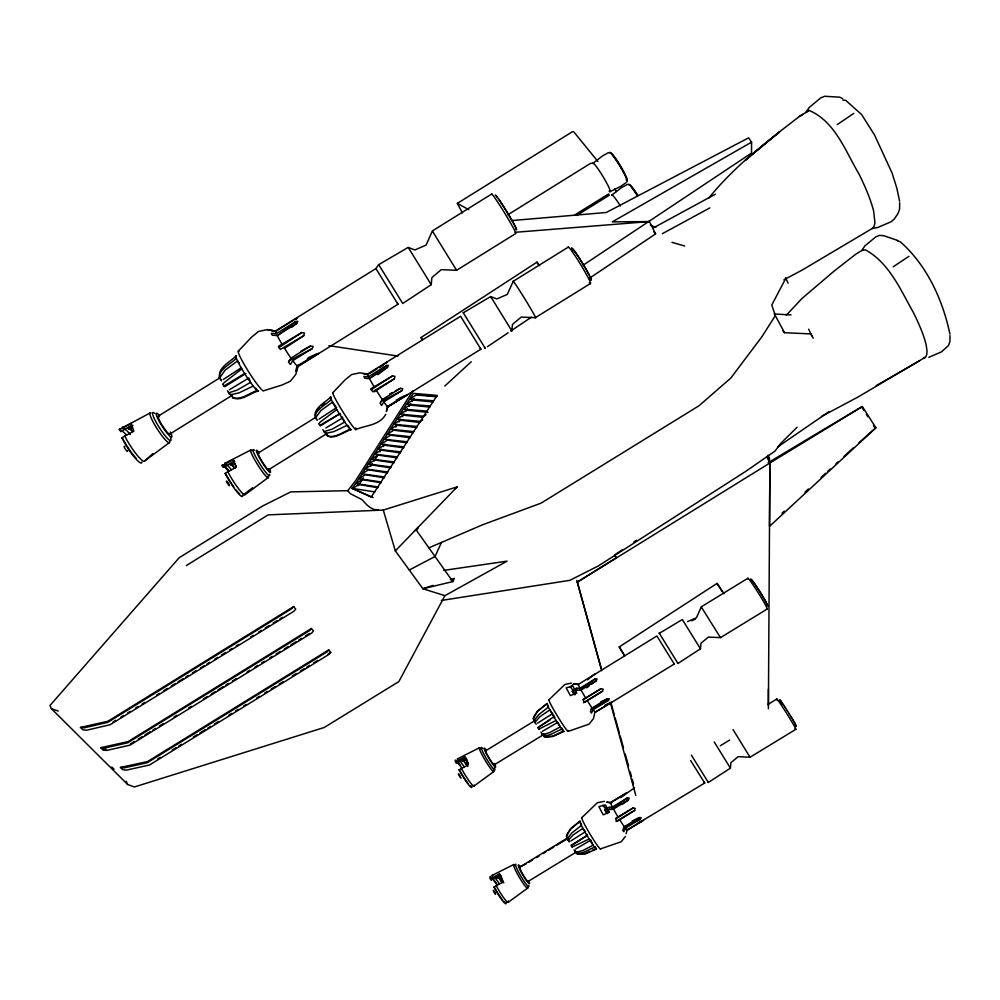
<?xml version="1.0" encoding="UTF-8"?>
<svg xmlns="http://www.w3.org/2000/svg" width="1000" height="1000" viewBox="0 0 1000 1000"><rect width="100%" height="100%" fill="white"/><g stroke="black" fill="none" stroke-linecap="round" stroke-linejoin="round"><path stroke-width="1.5" d="M768.388 708.775L769.887 463.013L767.038 457.212M862.375 406.575L769.887 463.013L769.513 526.388L875.888 427.762L862.375 406.575L861.587 406.825L768.15 462.675M899.675 202.7L899.587 209.112L898.025 213.45L894.412 218.863L891.175 221.737L877.712 227.488L872.05 228.588L802.387 269.95L783.95 279.8M950 335.513L949.925 341.525L948.45 345.588L941.45 351.9L928.812 357.312M511.375 220.6L606.263 212.5L748.612 137.85L751.587 142.162L751.488 153.088L583.175 265.175M539.025 729.125L537.975 727.387M605.875 808.925L602.663 805.212M511.788 331.012L512.5 324.375L521.163 317.113L535.35 317.675L590.312 283.6M152.825 453.663L144.662 460.95A20.275 3.525 57.1 0 1 137.175 455.25A20.275 3.525 57.1 0 1 125.938 438.288L124.812 436L133.85 431.25L131.175 423.275L119.312 429.787L120.763 431.538L131.188 425.513M141.9 461.925L141.8 462.725A20.275 3.562 57.1 0 1 134.288 457.038A20.275 3.562 57.1 0 1 123.05 440.087L121.925 437.8L124.812 436M132.363 431.362A15.213 2.612 57.2 0 0 128.725 429.212L127.85 427.875A16.812 2.888 57.2 0 1 128.65 427.725M123.637 429.75L123.713 429.338A17.75 3.088 57.1 0 1 130.312 434.487M122.188 428L150.062 412.962M120.763 431.538L120.838 431.125A17.75 3.113 57.1 0 1 126.662 435.3M119.312 429.787L119.45 429.025A20.275 3.562 57.1 0 1 120.438 428.85M785.525 277.738L788.112 283.113M221.537 380.85C213.25 371.875 231.962 363.575 236.312 358.125A15.775 1.663 57.6 0 1 236.163 355.788L236.513 355.8M534.85 721.35L533.288 718.763L533.9 716.488L537.4 711.413L547.1 703.538A12.35 0.787 58.7 0 1 547.312 703.637M303.738 335.712L304.45 333.038L301.812 332.562L278.375 346.337L280.3 349.5L303.738 335.712L284.488 348.325M394.3 378.837L394.975 376.35L392.5 375.913L370.875 388.75L372.675 391.688L394.3 378.837L374.125 391.863M568.025 838.875L566.487 836.312L567.1 834.087L570.525 829.15L579.975 821.225A12.212 0.963 59.1 0 1 580.15 821.2M601.013 688.688L583.013 699.85L584.55 702.362L602.55 691.188L603.138 689.125L601.013 688.688L583.162 699.488M633.15 807.938L615.55 819.013L617.062 821.488L634.663 810.4L635.237 808.388L633.15 807.938L615.85 818.188M317.262 420.412C309.738 411.975 327.175 404.525 331.213 399.4A14.588 1.1 58 0 1 330.6 397.038L331.337 397.5M627.013 829.212A13.525 0.825 58.9 0 1 627.225 829.875L626.062 833.737M595.075 711.6L593.4 718.775L589.075 724.125L568.15 731.388M387.812 406.863L407.25 394.8L387.4 406.55L386.388 411.5L387.812 406.863A16.113 0.862 58.1 0 0 387.525 405.575M297.762 366.375L318.575 353.325L297.15 365.962L295.613 370.975L296.225 371.375L297.762 366.375A17.413 1.412 57.8 0 0 297.863 365.175M536.163 724.212L534.338 721.35L535.075 719.338L538.75 714.65L548.362 707.087A12.375 0.787 58.7 0 1 546.95 703.812L548.337 706.038M573.488 690.875L570.25 686.775M628.45 799.875L629.163 797.987L627.375 797.913L612.413 807.038L608.837 807.2L609.888 809.188L613.475 809.025L628.45 799.875L622.163 804.425M569.4 841.988L567.625 839.212L568.35 837.3L571.987 832.8L581.413 825.438A12.237 0.975 59.1 0 1 579.9 821.75L581.525 824.362M219.537 378.15L225.125 370.1L237.525 360.925L236.312 358.125M591.475 684.262L596.287 680.738L597.038 678.863L595.225 678.863L579.975 688.213L576.287 688.275L572.225 691.263L574.95 694.887M310.45 346.05L291 358.137L288.512 362.038L290.312 364.562L292.8 360.662L312.213 348.587L313.113 346.375L310.45 346.05L300.938 351.087M315.525 417.938L320.913 410.55L332.537 402.088L331.213 399.4M400.363 388.35L382.287 399.562L380.087 403.225L381.65 405.513L383.85 401.85L401.9 390.662L402.788 388.638L400.363 388.35L395.025 391.138M639.3 817.6L624.3 826.75L622.737 830.212L623.787 831.688L625.363 828.238L640.337 819.087L641.213 817.675L639.3 817.6L632.3 820.987M441.475 542.438L435.037 556.512L409.275 570.025M607.325 698.725L592.038 708.088L590.4 711.5L591.512 713.125L593.15 709.725L608.425 700.362L609.3 698.838L607.325 698.725L600.625 702.038M821.513 416.45L858 397.038L925.575 357.1L926.787 354.588L927 350.625L926.213 345.262A77.838 15.3 58 0 0 913.275 312.312C900.45 289.662 889.25 262.925 865.4 249.85L861.725 250.538L855.7 254.262L834.5 270.763L801.825 298.612L786.275 315.287M186.363 565.538L268.163 514.875L383.288 510.062L395.337 550.913L422.912 588.737L452.837 581.587L454.387 578.413L450.337 579.738M387.475 367.325L388.475 365.288L386.5 365.538L368.475 376.725L363.888 376.475L364.825 378.275L369.425 378.537L387.475 367.325L377.9 374.663M296.663 323.45L297.8 321.275L295.738 321.575L276.35 333.65L271.312 333.325L272.188 335.213L277.238 335.538L296.663 323.45L291.775 327.225M785.888 278.137L771.8 304.988L775.312 315.613L784.538 332.7L810.825 333.913L813.238 338.237M443.775 570.388L507.075 561.15L444.913 595.675L398.837 681.6L324.225 727.487L134.438 786.95L127.675 784.513L51.425 708.725L50 705.487L179.237 557.675L262.562 506.05L290.763 491.887L347.938 490.688M534.888 722.412L539.837 716.737L549.837 709.875L548.362 707.087M795.7 725.312L795.337 724.212M568.188 840.337L573.088 834.975L582.913 828.363L581.413 825.438M775.312 315.613L762.125 336.438L730.863 378.013L699.1 405.7L541.125 503.113L482.638 524.763L428.85 547.85M412.675 391.1L355.438 480.9L347.8 490.688L350.35 493.675L362.113 499.688C366.763 504.875 370.412 509.65 378.688 510.25M358.325 485.688L363.312 477.875M370.8 466.163L372.463 463.562M374.125 460.95L378.288 454.45M379.95 451.838L381.613 449.237M383.275 446.637L384.938 444.038M395.75 427.113L397.413 424.5M399.075 421.9L400.737 419.3M402.4 416.7L404.062 414.087M405.725 411.488L407.388 408.888M409.05 406.287L410.712 403.675M412.388 401.075L414.05 398.475M861.725 250.538L864.925 245.85L875.738 236.912L879.475 235.35L883.7 235.7L897.638 240.425M315.725 412.488L319.125 407.7M586.987 834.3L587.537 835.238L571.2 845.2L572.238 846.912M245.888 373.462L224.8 386.688L223.888 386.087L222.825 384.338L224.1 382.638L241.838 368.9A15.8 1.663 57.6 0 1 237.525 360.925L239.425 363.387M351.975 488.3L356.312 482.738L413.325 393.363L437.137 395.4L371.2 497.088L351.975 488.3L373.113 497.562M385.75 414.275C380.012 425.4 365.775 425.225 355.637 429.575M625.45 836.5L621.213 841.75L600.325 848.938M340.75 414.725L340.062 413.625L320.412 425.875L319.738 425.387L318.75 423.762L320.025 422.212L336.75 409.588A14.612 1.113 58 0 1 332.537 402.088L336.587 407.638L318.9 419.15M295.812 319.6L297.075 318.087L295.2 319.113M330.712 652.35L328.963 654.388L149.488 765L126.45 770.125L122.725 769.688L120.45 767.425L147.55 761.562L328.725 649.887L330.712 652.35L328.075 653.975M328.725 649.887L326.962 651.925L147.238 762.712L124.188 767.85L120.45 767.425M236.163 355.788C230.75 361.525 219.237 366.737 219.462 375.4M330.6 397.038C325.375 402.488 315.25 406.887 314.925 415.163M311.4 628.513L309.613 630.562L127.713 742.788L104.462 748.088L100.712 747.688L103.038 750.013L106.788 750.413L130.013 745.138L311.663 633.075L313.438 631.025L311.4 628.513L128.038 741.625L100.712 747.688M547.1 703.538L537.525 711.188L533.288 718.763M579.975 821.225L570.6 828.75L566.487 836.312M293.637 606.587L291.825 608.65L107.688 722.362L84.25 727.825L80.487 727.45L82.875 729.837L86.638 730.212L110.05 724.762L293.925 611.237L295.725 609.175L293.637 606.587L108.038 721.2L80.487 727.45M708.612 198.225C729.137 172.963 753.8 151.675 779.575 131.962L745.263 160.312L776.725 133.963L799.35 116.487L809.125 110.438C835.15 121.463 845.475 151.25 859 174.037A82.963 17.325 58.9 0 1 873.713 211.537L874.963 223.1L874.013 226.625L872.05 228.588M570.175 686.938L574.312 683.6L578.488 684.525M385.887 363.375L387.15 362.013L379.588 367.7M238.287 351.175L251.462 337.275L258.475 331.5L267.087 329.613L275.925 331.1A17.438 1.412 57.8 0 0 276.35 333.65M332.738 392.812L345.025 379.925L351.562 374.588L359.95 372.788L367.55 374.113A16.125 0.862 58.1 0 0 368.475 376.725M414.25 531.35L418.2 527.263L416.725 530.725L452.837 581.587M548.875 699.837L564.837 684.513L571.55 683.088M581.75 817.712L597.388 802.725L604.375 801.338M395.337 550.913L457.188 486.875L383.288 510.062M797.125 427.212L780.925 443.2L774.963 451.15L745.825 471.312L598.35 565.938L569.825 580.337L441.3 600.462M620.513 797.65L634.575 787.788M444.787 386.062L471.225 361.775M781.988 513.188L784.287 511.087M804.963 492.15L808.413 489M821.05 477.425L825.638 473.225M827.938 471.125L830.238 469.012M835.975 463.762L838.275 461.65M844.025 456.4L853.213 447.987M858.95 442.725L875.888 427.762M454.85 488.862L457.188 486.875M593.362 675.212L656.888 635.975L674.237 664.038L611.862 702.237L604.963 705.487M537.95 727.788L552.837 717.387L554.625 717.138L553.638 717.738M587.5 679.875L594.625 674.15M620.513 797.325L626.613 792.65M277.462 335.725L295.738 321.575M369.762 378.35L386.5 365.538M611.962 194.95L621.6 187.575L627.275 184.475M321.138 405.625L324.613 402.987M144.662 460.95L169.525 442.512M233.175 459.725L234.275 461.125L223.438 467.375L222.175 465.775L233.175 459.725L236.213 467.325L227.838 471.737L228.95 473.888A18.75 2.625 57.7 0 0 239.2 489.575A18.75 2.625 57.7 0 0 245.212 494.55L268.375 477.45M573.25 693.15L576.312 690.913M579.575 690.337L595.225 678.863M586.65 687.8L589.062 686.038M474.038 786.025L493.762 771.6M837.212 124.612L853.863 113.325M508.4 902.15L527.737 888.05M571.237 845.788L587.537 835.238M607.525 813.65L604.837 810.1L607.837 807.925M605.887 812.075L608.888 809.912M611.05 809.725L627.375 797.913M243.388 494.85L252.587 487.713M241.838 368.9L244.625 373.512L223.888 386.087M893.188 266.8L908.838 256.375M626.1 182.638L620.8 186.35L609.963 191.7M223.275 379.5L241.05 367.887M777.688 446.962L828.9 411.737M622.275 549.788L614.562 554.987L616.263 557.812L577.388 582.075L601.65 670.7M633.862 541.975L636.438 540.237M487.475 346.65L508.162 332.775M510.75 331.037L531.45 317.15M589.65 278.113L655.612 233.875L649.412 221.562L612.288 221.875L751.587 142.162M537.562 723.175L552.6 713.6L549.837 709.875A12.387 0.787 58.7 0 0 553.825 716.8L556.062 720.462A12.4 0.787 58.8 0 0 560.262 726.938L561.925 729.3A12.387 0.787 58.8 0 0 563.825 731.45L564.038 731.525M570.775 840.987L585.525 831.663L582.913 828.363A12.25 0.975 59.1 0 0 586.888 835.375L589.087 838.988A12.263 0.975 59.1 0 0 593.15 845.175L594.738 847.312A12.25 0.975 59.1 0 0 596.487 848.988L592.575 850.037M278.725 347.7L301.812 332.562M539.538 265.65L537.025 262.125L421.037 337.525L422.425 339.913M677.487 662.725L677.962 663.45L700.462 648.812L700.975 643.25L708.375 637.075L720.487 637.638L767.138 609.075M624.688 656.1L619.237 646.925L717.075 583.387L724.087 593.675M691.413 755.188L708.35 782.45L730.413 768.15L730.913 762.688L738.162 756.65L750.05 757.25L795.788 729.35M371.075 389.75L392.5 375.913M462.413 212.963L457.35 203.363L572.225 131.825L573.688 131.738L597.913 161.513M491.75 193.975L432.4 230.912L426.112 245.075L414.85 249.975L408.188 247.387L378.612 264.725L375.8 268.625L275.538 331.037L267.087 329.613M277.213 330.3L293.913 319.913M158.162 416.213L220.25 377.575M507.837 214.8L590.588 163.337L593.088 163.175L602.75 155.775L608.438 152.65M169.9 434.038L231.863 395.5M397.488 303.225L398 304.262L298.1 366.375L295.763 374.462L290.338 381.25L282.087 385L263.775 390.737A23.588 2.425 57.6 0 1 248.2 371.075A23.588 2.425 57.6 0 1 239.062 351.213M550.125 719.912L539.45 726.5M574.625 215.037L608.675 193.875M576.737 215.45L609.475 195.113M568.387 247.062L513.225 281.3L507.312 294.4L496.85 298.95L490.7 296.575L463.263 312.787M367.35 374.137L460.588 316.262L461.225 317.262L480.887 349.175L387.975 406.788M369.275 373.688L376.938 368.925M379.5 367.337L383.325 364.963M242.512 495.4L242.562 496.2A18.75 2.65 57.7 0 1 236.513 491.238A18.75 2.65 57.7 0 1 226.262 475.562L225.15 473.413L227.838 471.737M258.075 453.113L315.812 417.287M268.788 469.6L326.425 433.85M426.05 414.775L423.663 416.25L400.025 414.212L406.587 410.138L428.1 412.388M422.75 419.9L420.35 421.375L396.812 419.25L403.375 415.175L423.275 417.35M113.038 721.975L115.688 720.337M120.988 717.062L123.625 715.438M127.6 712.987L130.25 711.35M135.55 708.075L138.188 706.438M142.162 703.988L144.812 702.35M156.725 695L159.375 693.363M163.35 690.913L167.312 688.462M171.287 686.012L175.263 683.55M177.913 681.925L183.2 678.65M185.85 677.013L188.5 675.375M192.475 672.925L196.438 670.475M200.413 668.025L204.387 665.575M207.037 663.938L209.675 662.3M214.975 659.038L217.625 657.4M221.6 654.95L225.562 652.5M229.537 650.037L232.188 648.413M236.163 645.95L238.8 644.325M250.725 636.962L253.363 635.325M258.663 632.062L261.312 630.425M265.287 627.975L269.25 625.525M273.225 623.062L277.2 620.612M279.85 618.975L282.488 617.35M130.338 743.975L134.325 741.525M138.3 739.062L142.287 736.612M144.938 734.975L150.238 731.7M152.9 730.062L155.55 728.425M159.525 725.975L163.512 723.512M174.125 716.963L176.775 715.337M188.725 707.962L191.375 706.325M203.312 698.962L207.3 696.513M211.275 694.05L215.263 691.6M217.913 689.963L223.212 686.688M225.875 685.05L228.525 683.413M232.5 680.962L236.488 678.5M247.1 671.95L249.75 670.312M255.062 667.038L257.712 665.4M261.7 662.95L264.35 661.312M269.65 658.037L272.312 656.4M276.288 653.95L280.275 651.488M284.25 649.038L288.225 646.575M290.887 644.95L296.188 641.675M298.85 640.037L301.5 638.4M305.475 635.938L309.462 633.488M577.388 582.075L769.887 463.013M799.35 116.487L802.663 114.45M809.125 110.438L805.763 112.513L809.163 107.513L820.662 97.95L824.65 96.275L839.675 97.175L842.8 98.713M157.725 758.962L160.362 757.337M172.25 750.013L176.213 747.575M178.85 745.95L181.5 744.312M193.375 736.988L197.338 734.55M199.988 732.925L205.263 729.663M207.9 728.037L210.55 726.413M214.513 723.975L218.463 721.525M229.037 715.013L231.675 713.388M235.637 710.95L238.275 709.325M243.562 706.062L246.2 704.438M256.762 697.925L259.4 696.3M264.688 693.05L267.325 691.413M271.288 688.975L275.25 686.538M279.212 684.087L283.175 681.65M292.413 675.95L296.375 673.512M300.338 671.075L304.3 668.625M306.938 667L309.587 665.375M313.55 662.938L317.512 660.487M747.913 578.237L701.338 606.8L696.413 617.8L687.55 621.587M574.138 683.787L578.188 684.525L593.4 675.062M455.55 762.038L464.825 756.9L465.6 757.9L456.45 763.175L455.25 761.05A15.913 1.887 59.1 0 1 455.938 760.288M576.287 688.275L577.325 690.163L581.013 690.1L596.287 680.738M486.325 750.387L534.913 720.612M471.8 786.5A15.913 1.887 59.1 0 1 468.488 784.587A15.913 1.887 59.1 0 1 460.175 771.8L459.113 769.825L468.425 764.663L464.825 756.9M494.237 764.825L544.087 734.287L549.538 732.625L560.262 726.938L557.9 722.288L542.513 731.3M595.237 712.113L611.862 702.237M610.413 702.987L595.212 712.312L593.15 709.725M767.775 704.55L776.9 698.962M625.4 793.775L610.513 802.862L606.55 802.138L610.525 802.537L625.388 793.462M500.175 874.75L491.2 879.912L490.35 878.875L499.438 873.838L500.525 875.875M567.913 837.688L520.3 866.762L525.988 864.025M528.625 862.412L532.587 859.987M536.562 857.575L539.2 855.95M543.175 853.538L545.812 851.912M548.462 850.3L553.75 847.075M556.388 845.462L566.962 839M506.125 902.375A15.738 2.075 59.7 0 1 503.15 901.388A15.738 2.075 59.7 0 1 495.062 889.025L494 887.025L503.125 881.963L503.862 882.875M528.2 881.4L576.763 851.762M627.225 829.875L704.7 783.025L704.212 782.113M643.55 820.325L627.238 830.25A13.537 0.825 59 0 1 625.363 828.238M720.288 745.763L729.625 740.075M583.425 702.763L602.55 691.188M556.062 720.462L538.8 729.175M616.025 821.45L634.663 810.4M229.45 389.7L248.888 377.975L250.538 382.388L253.225 386.025A15.775 1.663 57.6 0 0 257.188 390.487L258.188 391.012A15.738 1.65 57.6 0 0 258.512 390.975M659.325 633.325L682.325 619.538L700.462 648.812L699.963 648.162M319.738 425.387L340.062 413.625M325.838 427.975L342.775 417.775L342.125 416.838M876.225 385.6L919.575 360.788M574.113 849.737L575.237 851.925L577.15 852.025L582.612 850.638L593.15 845.175L590.725 840.212L575.638 849M589.087 838.988L572.062 847.15M653.575 227.775L715.35 194.225M662.375 233.688L709.862 207.887M499.45 876.775L497.088 877.9L496.538 877.237L500.487 875.125M461.9 760.462L465.925 758.325L466.662 759.275L462.463 761.188L461.788 760.1A13.2 1.525 59.1 0 1 461.825 759.388M289.137 360.812L312.213 348.587M127.8 428.162L132.963 425.45M233.637 463.95L230.738 465.25L229.95 464.225L234.737 461.712M389.7 393.925L392.362 392.537M380.6 401.8L401.9 390.662M224.85 464.113L224.825 463.363L250.613 450.112M457.575 758.825L479.338 747.812M492.225 875.35L513.562 864.613M351.138 429.613A14.562 1.1 58 0 1 350.962 429.7L350.275 429.312A14.588 1.113 58 0 1 347.025 425.35L344.688 422.038A14.612 1.113 58 0 1 339.363 413.875L336.75 409.588M591 708.975L608.425 700.362M623.55 827.225L640.337 819.087M589.788 851.388L585.6 853.4L579.575 854.237L577.275 853.787L575.737 851.225M562.762 731.413L552.8 736.213L546.638 737.062L544.3 736.6L542.737 734M923.413 358.125L925.575 357.1M308.062 357.887L316.462 353.963M307.25 358.963L317.025 354.4M399.888 397.962L405.363 395.425M396.175 400.2L405.725 395.75M325.513 432.95C330.2 443.062 344.462 431.112 350.962 429.7M691.737 620.788L695.462 619.05M604.975 705.288L610.425 702.8M639.275 822.075L642.113 820.788M637.888 823.075L642.15 821.15M128.713 429.275L131.85 427.887M464.888 760.062L466.662 759.312M253.225 386.025L239.225 392.762L232.05 394.487L229.513 394.3L227.5 390.725M347.025 425.35L333.975 431.575L327.2 433.137L324.787 432.938L322.85 429.588M433.05 585.413L422.912 588.737L444.913 595.675M561.925 729.3C556.562 730.312 544.45 740.863 540.95 732.075M575.7 851.5L577.275 853.787M594.738 847.312C588.938 848.763 581.112 855.962 575.237 851.925M258.188 391.012C251.137 392.6 235.787 405.363 230.662 394.475M106.075 749.338L102.912 749.513M228.475 392.925L237.213 390.075L250.538 382.388A15.8 1.663 57.6 0 1 244.625 373.512M323.888 431.688L332.212 429.125L344.688 422.038L343.413 419.2M515.025 232.312L649.412 221.562M542.062 734.175L544 734.188M774.188 314.025L791.012 314.875M842.913 100.113L845.65 100.275L861.575 114.525L874.475 134.875L892.062 172.987L896.812 188.1L899.587 201.188M433.612 400.788L409.7 399.038L416.287 394.95L436.512 396.788M430.288 405.962L406.463 404.113L413.05 400.025L433.188 401.95M416.538 394.562L437.062 396.238M426.962 411.112L403.237 409.162L409.812 405.087L429.875 407.088M417.062 426.5L393.612 424.263L400.163 420.213L419.975 422.45M413.775 431.6L390.412 429.275L396.95 425.225L416.7 427.55M410.5 436.7L387.225 434.275L393.762 430.225L413.425 432.638M407.225 441.775L384.05 439.263L390.575 435.213L410.163 437.713M403.963 446.838L380.875 444.237L387.388 440.2L406.9 442.775M400.712 451.9L377.713 449.188L384.212 445.163L403.65 447.812M397.463 456.938L374.55 454.15L381.05 450.112L400.412 452.85M394.225 461.975L371.4 459.087L377.887 455.062L397.175 457.875M390.988 466.987L368.25 464.012L374.738 460L393.95 462.887M387.775 472L365.125 468.925L371.6 464.913L390.725 467.887M384.55 477L361.987 473.837L368.462 469.825L387.512 472.875M381.35 481.975L358.875 478.725L365.325 474.725L384.312 477.863M328.913 345.688L398.013 356.05M378.137 486.95L355.75 483.612L362.212 479.613L381.112 482.825M374.95 491.912L352.65 488.475L359.1 484.487L377.925 487.775M271.488 330.712L276.575 331.575M363.25 373.675L367.987 374.475M232.675 397.725C241.65 400.1 249.225 393.175 257.188 390.487L255.787 388.1M327.375 435.988C335.75 438.225 342.85 431.812 350.275 429.312L347.95 425.412M542.663 734.163L544.237 736.725L552.7 736.475L563.825 731.45L561.775 728.025M577.25 854.013L585.55 853.838L596.487 848.988L595.138 846.712M222.825 384.338L223.475 384.513M671.975 242.35L684.675 246M897.387 240.863L900.263 241.75C926.888 265.238 942.712 299.725 949.925 334.075M704.7 783.025L690.6 760.475M51.425 708.725L58.238 711.012M650.263 225.188L655.9 227.438M457.35 203.363L468.812 209.675M398 304.262L376.1 268.9M124.862 446.5C122 444.913 128.512 454.45 127.5 450.462M378.925 265.025L402.725 303.475L431.238 284.688L431.887 277.587L441.262 269.662L456.587 270.3L515.7 233.562A23.188 1.15 58.6 0 0 503.988 211.975A23.188 1.15 58.6 0 0 491.725 194.5M604.837 810.1L606.462 811.663M111.812 766.988L114.012 769.188M572.225 691.263L574.763 693.875M781.062 701.5L780.487 700.85L780.9 702.038M782.6 330.462L784.538 332.7M795.725 725.662L796.388 726.425L794.4 722.475M227.288 481.613C223.85 478.562 231.513 489.8 228.988 484.2M653.8 231.688L655.612 233.875M121.925 437.8L123.375 439.562M494 887.025L495.438 889.163A13.787 1.825 59.7 0 0 500.35 897.087M225.15 473.413L227.025 476.188A16.425 2.325 57.7 0 0 233.762 486.912M459.113 769.825L460.6 772.05A13.938 1.65 59.1 0 0 467.887 783.263M567.625 839.212L568.7 840.588M219.088 377.062L220.975 379.5M604.975 807.325L606.562 809.45M534.338 721.35L535.475 722.875M315.038 416.912L316.663 419.125M782.125 702.95L779.8 699.75L781.85 703.787M421.037 337.525L422.488 339.55M455.85 269.262L456.587 270.3L432.562 231.337M590.275 839.562L590.725 840.212M781.575 702.025L783.587 705.088M227.712 482.175L228.588 483.525M749.412 756.312L750.05 757.25L733.037 729.575M592.038 708.088L587.238 700.575M783.175 704.362L785.375 707.788M659.1 632.938L677.962 663.45M463.212 312.638L485.275 348.387L484.513 347.275M785.125 707.3L787.337 710.85M408.413 247.738L431.238 284.688L430.6 283.65M673.812 663.375L674.237 664.038M861.587 406.825L863.962 410.562M866.338 414.3L867.913 416.788M873.45 425.513L875.037 428M480.213 348.1L480.887 349.175M787.275 710.65L789.488 714.163M494.588 891.912C490.312 886.05 497.713 898.888 494.925 892.5M614.688 555.275L616.263 557.812M810.462 333.5L811.825 335.7M619.237 646.925L624.15 654.862M714.225 741.938L730.413 768.15L729.862 767.237M717.075 583.387L719.862 587.938M720.588 589.113L722.038 591.475M789.362 714.075L791.6 717.613M585.7 698.075L581.013 690.1M325.875 433.137L327.663 436.125M791.312 717.225L793.475 720.738M554.625 717.138L553.025 714.4M614.725 188.962L616.3 191.612M231.812 395.788L233.088 397.925M460.363 776.413C455.35 768.525 461.712 780.987 460.925 777.5M793.025 720.088L794.975 723.337M461.388 768.425L462.463 770.4A15.913 1.863 59.1 0 0 470.763 783.188A15.913 1.863 59.1 0 0 474.05 785.125M707.825 781.462L708.35 782.45M579.975 688.213L578.188 684.525M503.125 881.963L499.438 873.838M496.225 885.662L497.3 887.663A15.738 2.062 59.7 0 0 505.387 900.025A15.738 2.062 59.7 0 0 508.338 901.025M491.375 298.1L490.7 296.575L511.863 330.925M541.763 733.188L542.712 735.062M468.338 763.888L465.925 758.325M466.812 761.025L468.113 763.637M574.875 850.738L575.85 852.738M501.463 878.112L502.762 880.812M126.163 781.263L127.675 784.513M234.963 463.862L236.163 466.525M808.7 329.175L810.825 333.913M537.025 262.125L537.762 263.95M228.8 392.438L229.513 394.3M462.463 761.188L462.438 761.1A11.938 1.375 59.1 0 1 462.475 760.462M497.088 877.9L497.05 877.788A11.812 1.525 59.7 0 1 502.188 882.675M458.713 761.787L458.55 761.25A13.938 1.638 59.1 0 1 464.35 767.075M457.812 760.65L457.512 759.663A15.913 1.863 59.1 0 1 458.188 758.9M492.562 877.525L492.238 876.425A15.738 2.062 59.7 0 1 492.75 875.2M491.2 879.912L491.025 879.312A13.787 1.825 59.7 0 1 491.012 878.363M456.45 763.175L456.287 762.638A13.938 1.65 59.1 0 1 456.337 761.888M490.35 878.875L490.025 877.775A15.738 2.075 59.7 0 1 490.538 876.55M576.737 580.375L601.375 668.625M610.988 703.037L614.325 715M615.163 717.987L619.338 732.95M620.163 735.938L623.513 747.9M625.175 753.888L628.525 765.85M630.188 771.838L631.438 776.325M632.275 779.312L633.525 783.8M610.288 702.25L635.775 795.387M701.462 607.25L720.487 637.638M245.162 493.762L245.212 494.55M234.275 461.125L234.312 461.9M230.738 465.25L230.738 465.175A14.075 1.938 57.7 0 1 233.562 466.987M229.95 464.225L229.938 463.938A15.55 2.15 57.7 0 1 234.95 468.212M226.112 465.712L226.088 465.3A16.425 2.3 57.7 0 1 231.412 469.8M223.438 467.375L223.425 466.962A16.425 2.325 57.7 0 1 228.762 471.45M222.175 465.775L222.15 465.012A18.75 2.65 57.7 0 1 224.112 465.588M768.375 689.2L768.388 704.762M592.837 163.625A16.625 1.7 58.9 0 1 603.675 177.7A16.625 1.7 58.9 0 1 609.1 191.112M609.312 152.825A17.113 1.925 59 0 1 619.462 165.3A17.113 1.925 59 0 1 626.912 181.725M610.425 153.338A16.062 1.812 59 0 1 621.05 166.838A16.062 1.812 59 0 1 626.1 179.938M612.925 155.525A15.263 1.713 59 0 1 622.025 169.312M622.65 170.425A15.263 1.713 59 0 1 624.312 173.588M611.675 195.338A16.538 1.688 58.8 0 1 620.4 205.963M628.1 184.575A17.025 1.913 58.9 0 1 637.238 195.413M629.212 185.075A15.987 1.8 58.9 0 1 637.8 195.263M631.812 187.438A15.188 1.713 58.9 0 1 637.55 195.575M767.887 456.1A15.037 1.5 58 0 1 768.812 460.312M768 455.275A14.125 1.412 58 0 1 768.875 459.237M768.4 457.013A13.413 1.338 58 0 1 768.312 458.787M493.738 770.837A13.925 1.462 59 0 1 484.688 759.45A13.925 1.462 59 0 1 480.788 748.8M494.425 763.612A11.087 1.137 59 0 1 493.438 765.088A11.087 1.137 59 0 1 485.312 751.675A11.087 1.137 59 0 1 486.337 750.275M494.387 767.788A13.088 1.363 59 0 1 491.812 766.888A13.088 1.363 59 0 1 483.075 752.487A13.088 1.363 59 0 1 482.675 748.5M462.925 760.525A11.938 1.375 59.1 0 1 466.35 764.575M457.863 762.825A13.938 1.65 59.1 0 1 462.113 768.45M470.75 785.713A13.938 1.65 59.1 0 1 470.238 785.688M458.625 763.125A15.913 1.887 59.1 0 1 460.525 765.675M493.913 763.462A8.4 0.862 59 0 1 492.262 762.862A8.4 0.862 59 0 1 486.662 753.637A8.4 0.862 59 0 1 486.388 751.075M463.25 760.288A13.2 1.525 59.1 0 1 467.85 766.525M567.938 730.487A18.512 1.137 58.7 0 1 557.962 716.925A18.512 1.137 58.7 0 1 549.362 700.075M752.087 581.8A14.638 0.862 57.9 0 1 759.388 591.05A14.638 0.862 57.9 0 1 766.5 604.5M747.925 578.763A18.188 1.05 57.9 0 1 758.863 593.8A18.188 1.05 57.9 0 1 766.45 608.475M751.438 580.825A15.975 0.938 57.9 0 1 759.388 590.913A15.975 0.938 57.9 0 1 767.15 605.575M527.65 887.087A13.762 1.638 59.6 0 1 519.062 876.888A13.762 1.638 59.6 0 1 514.875 865.188M529.05 881.562A10.962 1.288 59.5 0 1 526.75 881.062A10.962 1.288 59.5 0 1 519.263 868.25A10.962 1.288 59.5 0 1 520.3 866.6M528.763 885.512A12.938 1.525 59.6 0 1 521.562 877.362A12.938 1.525 59.6 0 1 515.913 864.275M494.6 877.537A13.787 1.8 59.7 0 1 499.263 883.65M504.725 902.025A13.787 1.825 59.7 0 1 503.825 901.4M502.537 899.987A13.787 1.825 59.7 0 1 500.938 897.9M491.475 878.225A13.787 1.825 59.7 0 1 497.062 884.987M493.062 878.925A15.738 2.075 59.7 0 1 496.912 884.275M514.575 865.425A12.55 1.487 59.6 0 1 514.963 865.312M528.15 880.825A8.3 0.975 59.5 0 1 522.975 874.65A8.3 0.975 59.5 0 1 520.425 867.6M498.9 877.788A13.05 1.688 59.7 0 1 502.088 882.225M501.613 877.387A11.1 1.412 59.7 0 1 501.2 876.038M618.138 817.1A13.537 0.825 58.9 0 1 613.475 809.025M600.688 848.812A18.312 1.412 59.1 0 1 589.75 833.612A18.312 1.412 59.1 0 1 582.15 817.675M624.3 826.75A13.55 0.825 58.9 0 1 619.65 819.575M612.413 807.038A13.525 0.825 58.9 0 1 610.513 802.862M610.525 802.537A13.513 0.825 58.9 0 1 611.562 803.462M777.425 700.45A17.988 0.675 57.9 0 1 786.675 713.425A17.988 0.675 57.9 0 1 795.037 728.475M268.25 476.275A16.4 2.05 57.8 0 1 257.587 464.65A16.4 2.05 57.8 0 1 252.2 450.675M224.825 463.363A18.75 2.625 57.7 0 1 225.475 463.113M269.812 469.7A13.062 1.6 57.8 0 1 267.025 469.338A13.062 1.6 57.8 0 1 257.638 454.35A13.062 1.6 57.8 0 1 258.863 452.212M269.55 474.387A15.412 1.913 57.8 0 1 259.562 463.45A15.412 1.913 57.8 0 1 254.475 450.325M239.65 493.9A16.425 2.325 57.7 0 1 236.025 489.938M225.975 467.425A18.75 2.65 57.7 0 1 228.263 470.15M268.712 468.9A9.887 1.212 57.8 0 1 262.312 461.863A9.887 1.212 57.8 0 1 259.025 453.438M374.4 387.137A16.15 0.862 58.1 0 1 369.425 378.537M355.6 427.962A21.812 1.6 58 0 1 344.325 414.062A21.812 1.6 58 0 1 333.175 392.725M387.4 406.55A16.125 0.862 58.1 0 1 383.85 401.85M382.287 399.562A16.15 0.862 58.1 0 1 376.2 390.062M513.138 281.55A21.425 0.762 58.4 0 1 524.775 298.788A21.425 0.762 58.4 0 1 535.35 317.675M590.3 278.75A17.262 1.212 58.6 0 1 589.45 277.95M572.85 250.837A17.262 1.212 58.6 0 1 577.737 255.9A17.262 1.212 58.6 0 1 589.212 275.25M590.175 277.362A17.262 1.212 58.6 0 1 590.55 278.55M568.138 247.4A21.45 1.487 58.6 0 1 581.9 266.637A21.45 1.487 58.6 0 1 589.263 282.6M572.062 249.638A18.837 1.325 58.6 0 1 582.45 263.062A18.837 1.325 58.6 0 1 590.163 279.212M169.613 441.325A17.725 2.8 57.2 0 1 158.075 430.288A17.725 2.8 57.2 0 1 150.85 412.85M122.312 427.238A20.275 3.525 57.1 0 1 123.3 427.062M170.4 432A14.125 2.188 57.3 0 1 168.562 434.875A14.125 2.188 57.3 0 1 157.6 418.2A14.125 2.188 57.3 0 1 159.512 415.438M130.025 428.55A16.812 2.888 57.2 0 1 131.875 430.262M170.438 437.325A16.663 2.612 57.3 0 1 166.438 437.287A16.663 2.612 57.3 0 1 154.65 419.387A16.663 2.612 57.3 0 1 154.675 413.363M136.213 458.312A17.75 3.113 57.1 0 1 126.988 446M126.175 444.675A17.75 3.113 57.1 0 1 124 440.825M169.95 433.338A10.7 1.663 57.3 0 1 162.275 425.475A10.7 1.663 57.3 0 1 159.462 416.675M282.337 344.675A17.463 1.425 57.8 0 1 277.238 335.538M297.15 365.962A17.438 1.425 57.8 0 1 292.8 360.662M291 358.137A17.463 1.425 57.8 0 1 284.25 347.837M496.362 196.425A18.675 0.95 58.6 0 1 497.062 197.1M498.375 198.825A18.675 0.95 58.6 0 1 512.175 220.975M512.812 222.113A18.675 0.95 58.6 0 1 515.638 228.312M495.45 195.438A20.375 1.037 58.6 0 1 507.638 213.05A20.375 1.037 58.6 0 1 515.712 228.938M609.288 812.25L603.212 814.85L598.888 806.663L605.363 804.887L609.288 812.25M576.65 693.062L570.425 695.612L566.163 687.812L572.788 686.05L576.65 693.062"/></g></svg>
